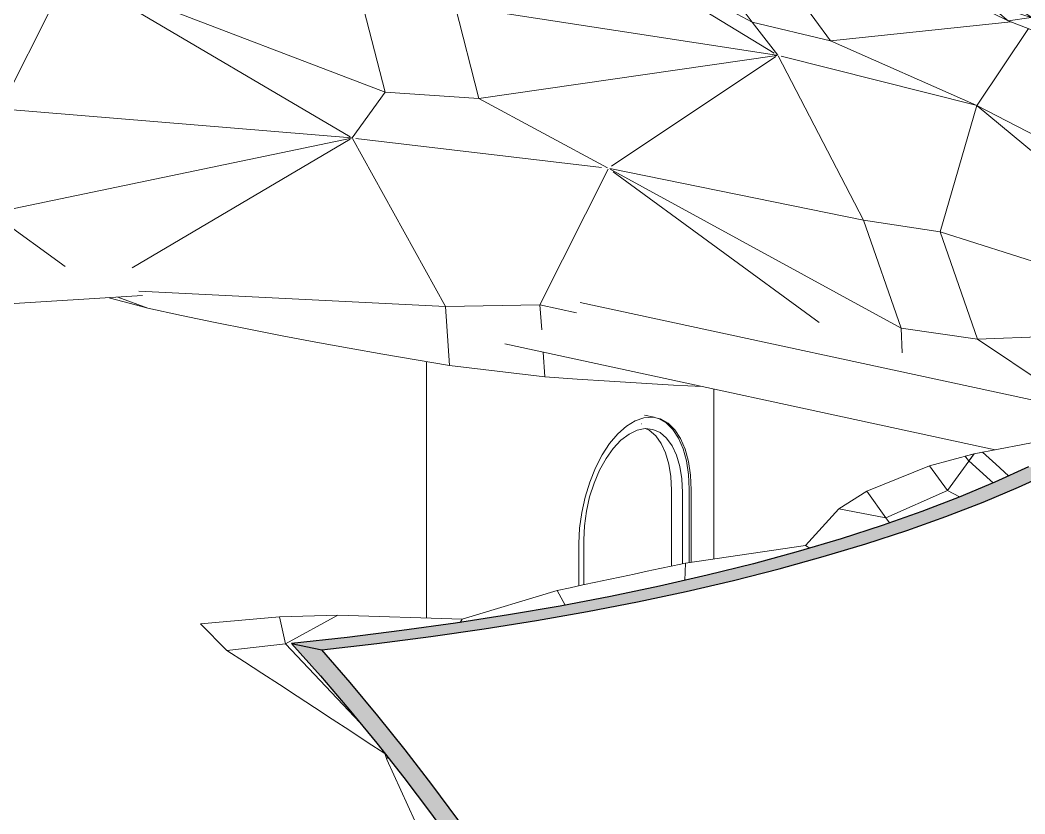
# Model space of a CAD drawing. Header units: millimetres. Extents: x -41144 to 51378, y -11813 to 34443.
# Drawn here: x 11778 to 16746, y 3123 to 7045 of the extents above; entities that cross this region are included whole.
import ezdxf

# ---------------------------------------------------------------- set-up
doc = ezdxf.new("R2010")
doc.units = ezdxf.units.MM
for name, color, linetype, lineweight in [('A-DOOR', 31, 'Continuous', 9), ('A-DOOR-FRAM', 31, 'Continuous', 9), ('A-FLOR', 192, 'Continuous', 9), ('A-GLAZ-CURT', 52, 'Continuous', 9), ('A-WALL', 113, 'Continuous', 9), ('A-WALL-PATT', 111, 'Continuous', 25), ('I-WALL', 2, 'Continuous', 9)]:
    doc.layers.add(name, color=color, linetype=linetype, lineweight=lineweight)

# ---------------------------------------------------------------- blocks, each defined once
blk = doc.blocks.new('Arch - 750 x 2100 mm-239390-3D Section 2')
at = {"layer": 'A-DOOR'}
blk.add_line((14850, 5050.5), (14848.7, 5050.7), dxfattribs=at)
at = {"layer": 'A-DOOR-FRAM'}
for p, q in [((14913.5, 5082.9), (14865.5, 5093.2)), ((14999.3, 4347.6), (14999.3, 4722.6)), ((15086.7, 4365), (15086.7, 4727)), ((15053.3, 4711.1), (15053.3, 4359.1)), ((14564.5, 4476.8), (14564.5, 4255))]:
    blk.add_line(p, q, dxfattribs=at)
for points in [[(15086.7, 4727, 0), (15083.3, 4799.5, 0), (15073.1, 4866.9, 0), (15056.4, 4927.6, 0), (15033.6, 4980.1, 0), (15005.3, 5023, 0), (14972.2, 5055.4, 0), (14935, 5076.4, 0)], [(14564.5, 4476.8, 0), (14567.8, 4547.1, 0), (14577.7, 4618.5, 0), (14593.9, 4689.4, 0), (14616, 4757.6, 0), (14643.4, 4821.3, 0), (14675.2, 4878.9, 0), (14710.7, 4928.7, 0), (14748.9, 4969.3, 0), (14788.7, 4999.7, 0), (14829.1, 5019.1, 0), (14868.9, 5026.8, 0), (14907.1, 5022.7, 0), (14942.6, 5007, 0), (14974.5, 4980, 0), (15001.8, 4942.4, 0), (15023.9, 4895.4, 0), (15040.1, 4840.1, 0), (15050, 4778.1, 0), (15053.3, 4711.1, 0)], [(14999.3, 4722.6, 0), (14996, 4789.6, 0), (14986.1, 4851.6, 0), (14969.8, 4906.9, 0), (14947.8, 4954, 0), (14920.4, 4991.5, 0), (14888.6, 5018.5, 0), (14870.7, 5028.1, 0)]]:
    blk.add_polyline3d(points, dxfattribs=at)
blk = doc.blocks.new('tarh gonbad - tarh gonbad-V20-3D Section 2')
at = {"layer": 'A-GLAZ-CURT'}
for p, q in [((9423.4, 6525.1), (10750.8, 7290.1)), ((11176.2, 6572.1), (10770.7, 7296.9)), ((10770.7, 7296.9), (11176.2, 6572.1)), ((10791.9, 7300.2), (12010.1, 7284.9)), ((11680.8, 6607.2), (12021.5, 7283.4)), ((12021.5, 7283.4), (11680.8, 6607.2)), ((12029, 7280.7), (13409.8, 6468.5)), ((11176.2, 6572.1), (9410.6, 6513.4)), ((11176.2, 6572.1), (9410.6, 6513.4)), ((11176.2, 6572.1), (11132.2, 6053.5)), ((11132.2, 6053.5), (11176.2, 6572.1)), ((11680.8, 6607.2), (11176.2, 6572.1)), ((11680.8, 6607.2), (11176.2, 6572.1)), ((11680.8, 6607.2), (11637, 6091.5)), ((11637, 6091.5), (11680.8, 6607.2)), ((13415.7, 6463), (11680.8, 6607.2)), ((13415.7, 6463), (11680.8, 6607.2)), ((9410.4, 6511.1), (11132.2, 6053.5)), ((9410.4, 6511.1), (11132.2, 6053.5)), ((10345.9, 5956.9), (9419.7, 6503.1)), ((13415.8, 6461.8), (11637, 6091.5)), ((11637, 6091.5), (13415.8, 6461.8)), ((12331.6, 5820.4), (13409.8, 6456.7)), ((11132.2, 6053.5), (11637, 6091.5)), ((11132.2, 6053.5), (11637, 6091.5)), ((11637, 6091.5), (12000.5, 5827.3)), ((11637, 6091.5), (12000.5, 5827.3)), ((10953.2, 5913), (11132.2, 6053.5)), ((11132.2, 6053.5), (10953.2, 5913))]:
    blk.add_line(p, q, dxfattribs=at)
blk = doc.blocks.new('tarh gonbad - tarh gonbad-V21-3D Section 2')
at = {"layer": 'A-GLAZ-CURT'}
for p, q in [((12028.7, 7288.2), (13043.8, 7841.4)), ((13464.6, 7149.5), (13058.5, 7845.9)), ((13058.5, 7845.9), (13464.6, 7149.5)), ((13085.4, 7845.2), (14115.5, 7723.6)), ((13928.9, 7115.1), (14127.3, 7720.7)), ((14127.3, 7720.7), (13928.9, 7115.1)), ((14136.3, 7717), (15506.4, 6881.9)), ((13464.6, 7149.5), (12024.3, 7284.5)), ((13464.6, 7149.5), (12024.3, 7284.5)), ((12024.5, 7283.8), (13582.6, 6689.7)), ((12024.5, 7283.8), (13582.6, 6689.7)), ((13409.8, 6468.5), (12029, 7280.7)), ((13928.9, 7115.1), (13464.6, 7149.5)), ((13464.6, 7149.5), (13582.6, 6689.7)), ((13928.9, 7115.1), (13464.6, 7149.5)), ((13582.6, 6689.7), (13464.6, 7149.5)), ((15518.6, 6872), (13928.9, 7115.1)), ((13928.9, 7115.1), (14046.3, 6657.4)), ((15518.6, 6872), (13928.9, 7115.1)), ((14046.3, 6657.4), (13928.9, 7115.1)), ((15519.2, 6870.5), (14046.3, 6657.4)), ((14046.3, 6657.4), (15519.2, 6870.5)), ((14702.1, 6322.7), (15515.1, 6865.3)), ((13419.9, 6462.7), (13582.6, 6689.7)), ((13582.6, 6689.7), (13419.9, 6462.7)), ((13582.6, 6689.7), (14046.3, 6657.4)), ((13582.6, 6689.7), (14046.3, 6657.4)), ((14046.3, 6657.4), (14682.8, 6315.5)), ((14046.3, 6657.4), (14682.8, 6315.5)), ((14652.7, 6317.1), (13437, 6460.6))]:
    blk.add_line(p, q, dxfattribs=at)
blk = doc.blocks.new('tarh gonbad - tarh gonbad-V24-3D Section 2')
at = {"layer": 'A-GLAZ-CURT'}
for p, q in [((14702.1, 6322.7), (15515.1, 6865.3)), ((15948.5, 6056.3), (15525.6, 6868)), ((15525.6, 6868), (15948.5, 6056.3)), ((15540.8, 6867), (16503.5, 6624)), ((16327.5, 5999.5), (16509.1, 6622.6)), ((16509.1, 6622.6), (16327.5, 5999.5)), ((15948.5, 6056.3), (14694.3, 6311.6)), ((15948.5, 6056.3), (14694.3, 6311.6)), ((14695.4, 6308.7), (16133.8, 5523)), ((14695.4, 6308.7), (16133.8, 5523)), ((15728.9, 5550.4), (14710.4, 6296.2)), ((16327.5, 5999.5), (15948.5, 6056.3)), ((15948.5, 6056.3), (16133.8, 5523)), ((16327.5, 5999.5), (15948.5, 6056.3)), ((16133.8, 5523), (15948.5, 6056.3)), ((17660.1, 5575.1), (16327.5, 5999.5)), ((16327.5, 5999.5), (16511.7, 5469.2)), ((17660.1, 5575.1), (16327.5, 5999.5)), ((16511.7, 5469.2), (16327.5, 5999.5)), ((16133.8, 5523), (16511.7, 5469.2)), ((16139.6, 5400.5), (16133.8, 5523)), ((16133.8, 5523), (16511.7, 5469.2)), ((16133.8, 5523), (16139.6, 5400.5)), ((17536.6, 5505.4), (16511.7, 5469.2)), ((16511.7, 5469.2), (17536.6, 5505.4)), ((16511.7, 5469.2), (16886.3, 5218.1)), ((16511.7, 5469.2), (16886.3, 5218.1))]:
    blk.add_line(p, q, dxfattribs=at)
blk = doc.blocks.new('tarh gonbad - tarh gonbad-V25-3D Section 2')
at = {"layer": 'A-GLAZ-CURT'}
for p, q in [((14130.9, 7724.4), (14436, 7943)), ((14875.6, 7789.2), (14436, 7943)), ((15091.1, 7451.6), (14875.6, 7789.2)), ((14875.6, 7789.2), (15091.1, 7451.6)), ((15091.1, 7451.6), (14129.6, 7721.6)), ((15091.1, 7451.6), (14129.6, 7721.6)), ((14130.2, 7720.8), (15397, 7034.3)), ((14130.2, 7720.8), (15397, 7034.3)), ((15506.4, 6881.9), (14136.3, 7717)), ((15479.5, 7358.4), (15472.7, 7637.8)), ((16039.8, 7538.3), (15472.7, 7637.8)), ((15472.7, 7637.8), (15479.5, 7358.4)), ((16039.8, 7538.3), (16776.3, 7061.1)), ((15479.5, 7358.4), (15091.1, 7451.6)), ((15091.1, 7451.6), (15397, 7034.3)), ((15479.5, 7358.4), (15091.1, 7451.6)), ((15397, 7034.3), (15091.1, 7451.6)), ((16514.3, 7115.1), (15479.5, 7358.4)), ((15479.5, 7358.4), (15784.8, 6941.9)), ((16514.3, 7115.1), (15479.5, 7358.4)), ((15784.8, 6941.9), (15479.5, 7358.4)), ((15397, 7034.3), (15784.8, 6941.9)), ((15523.9, 6871.2), (15397, 7034.3)), ((15397, 7034.3), (15784.8, 6941.9)), ((15397, 7034.3), (15523.9, 6871.2)), ((16678, 7036.8), (15784.8, 6941.9)), ((15784.8, 6941.9), (16678, 7036.8)), ((16510.4, 6624.5), (16764.1, 7003.4)), ((15784.8, 6941.9), (16509.1, 6622.6)), ((15784.8, 6941.9), (16509.1, 6622.6)), ((16503.5, 6624), (15540.8, 6867))]:
    blk.add_line(p, q, dxfattribs=at)
blk.add_polyline3d([(15472.7, 7637.8, 0), (15413, 7653, 0), (15353.3, 7668.1, 0), (15293.6, 7683.2, 0), (15233.9, 7698.4, 0), (15174.1, 7713.5, 0), (15114.4, 7728.6, 0), (15054.7, 7743.8, 0), (14995, 7758.9, 0), (14935.3, 7774, 0), (14875.6, 7789.2, 0)], dxfattribs=at)
blk = doc.blocks.new('tarh gonbad - tarh gonbad-V26-3D Section 2')
at = {"layer": 'A-GLAZ-CURT'}
for p, q in [((16510.4, 6624.5), (16764.1, 7003.4)), ((17201.9, 6265.3), (16832.3, 6976.9)), ((16832.3, 6976.9), (17201.9, 6265.3)), ((17434.4, 6740), (17858.5, 6329.8)), ((17201.9, 6265.3), (16509.1, 6622.6)), ((17201.9, 6265.3), (16509.1, 6622.6)), ((16510.4, 6621.6), (17551.2, 5756.9)), ((16510.4, 6621.6), (17551.2, 5756.9)), ((17464, 6155.4), (17440.1, 6557.3)), ((17440.1, 6557.3), (17464, 6155.4)), ((17464, 6155.4), (17201.9, 6265.3)), ((17201.9, 6265.3), (17551.2, 5756.9)), ((17464, 6155.4), (17201.9, 6265.3)), ((17551.2, 5756.9), (17201.9, 6265.3)), ((17552.8, 6113.6), (17464, 6155.4)), ((17464, 6155.4), (17521.2, 6072.2)), ((17552.8, 6113.6), (17464, 6155.4)), ((17521.2, 6072.2), (17464, 6155.4)), ((17551.2, 5756.9), (17597.6, 5737.8)), ((17727, 5612.9), (17551.2, 5756.9)), ((17551.2, 5756.9), (17597.6, 5737.8)), ((17551.2, 5756.9), (17727, 5612.9))]:
    blk.add_line(p, q, dxfattribs=at)
blk = doc.blocks.new('tarh gonbad - tarh gonbad-V27-3D Section 2')
at = {"layer": 'A-GLAZ-CURT'}
for p, q in [((16776.3, 7061.1), (16039.8, 7538.3)), ((16173.2, 7345.5), (16039.8, 7538.3)), ((16173.2, 7345.5), (16379.7, 7180.6)), ((16173.2, 7345.5), (16282.6, 7259.9)), ((16173.2, 7345.5), (16379.7, 7180.6)), ((16282.6, 7259.9), (16379.7, 7180.6)), ((16282.6, 7259.9), (16560.5, 7126.8)), ((16379.7, 7180.6), (16282.6, 7259.9)), ((16379.7, 7180.6), (16664.1, 7042.2)), ((16379.7, 7180.6), (16664.1, 7042.2)), ((16560.5, 7126.8), (16777.5, 7057.7)), ((16560.5, 7126.8), (16664.1, 7042.2)), ((16664.1, 7042.2), (16560.5, 7126.8)), ((16777.5, 7057.7), (16664.1, 7042.2)), ((16664.1, 7042.2), (16777.5, 7057.7)), ((16777.5, 7057.7), (17265.4, 6951.2)), ((16664.1, 7042.2), (17323.7, 6786.2)), ((16664.1, 7042.2), (17323.7, 6786.2)), ((17426.9, 6747.9), (17265.4, 6951.2))]:
    blk.add_line(p, q, dxfattribs=at)
blk = doc.blocks.new('tarh gonbad - tarh gonbad-V32-3D Section 2')
at = {"layer": 'A-GLAZ-CURT'}
for p, q in [((13591.5, 3392.2), (13595.1, 3404.5)), ((13595.1, 3404.5), (13591.5, 3392.2)), ((13978.4, 2548), (13591.5, 3392.2)), ((13978.4, 2548), (14218.8, 2539.1)), ((13978.4, 2548), (14218.8, 2539.1)), ((13978.4, 2548), (14254.1, 2177.7)), ((14404.5, 2245.8), (14254.1, 2177.7)), ((14404.5, 2245.8), (14254.1, 2177.7)), ((14561.6, 1916.1), (14254.1, 2177.7)), ((14561.6, 1916.1), (14582.3, 1944.9))]:
    blk.add_line(p, q, dxfattribs=at)
blk.add_polyline3d([(13591.5, 3392.2, 0), (13586.2, 3406.8, 0), (13580.9, 3421.5, 0)], dxfattribs=at)
blk = doc.blocks.new('tarh gonbad - tarh gonbad-V33-3D Section 2')
at = {"layer": 'A-GLAZ-CURT'}
for p, q in [((15068.1, 4362.3), (15660.9, 4448.6)), ((15682.4, 4436.8), (15660.9, 4448.6)), ((15065.4, 4277), (15068.1, 4362.3)), ((15068.1, 4362.3), (15065.4, 4277)), ((13963, 4085.4), (14434, 4227.3)), ((14473.2, 4154.9), (14434, 4227.3)), ((14434, 4227.3), (14473.2, 4154.9)), ((13963, 4085.4), (13954.1, 4069))]:
    blk.add_line(p, q, dxfattribs=at)
blk.add_polyline3d([(14434, 4227.3, 0), (14497.4, 4240.8, 0), (14560.8, 4254.3, 0), (14624.2, 4267.8, 0), (14687.6, 4281.3, 0), (14751, 4294.8, 0), (14814.5, 4308.3, 0), (14877.9, 4321.8, 0), (14941.3, 4335.3, 0), (15004.7, 4348.8, 0), (15068.1, 4362.3, 0)], dxfattribs=at)
blk = doc.blocks.new('tarh gonbad - tarh gonbad-V34-3D Section 2')
at = {"layer": 'A-GLAZ-CURT'}
for p, q in [((13060.9, 4097.5), (12669.4, 4062.1)), ((13349, 4104.3), (13060.9, 4097.5)), ((13060.9, 4097.5), (13089.2, 3962.9)), ((13089.2, 3962.9), (13060.9, 4097.5)), ((13349, 4104.3), (13089.2, 3962.9)), ((13349, 4104.3), (13089.2, 3962.9)), ((13349, 4104.3), (13963, 4085.4)), ((13954.1, 4069), (13963, 4085.4)), ((12669.4, 4062.1), (12800.1, 3931.2)), ((13089.2, 3962.9), (12800.1, 3931.2)), ((13089.2, 3962.9), (12800.1, 3931.2)), ((13458.9, 3572.9), (13089.2, 3962.9)), ((13089.2, 3962.9), (13458.9, 3572.9))]:
    blk.add_line(p, q, dxfattribs=at)
blk.add_polyline3d([(13580.9, 3421.5, 0), (13494.1, 3478.3, 0), (13407.5, 3535, 0), (13320.7, 3591.8, 0), (13234, 3648.5, 0), (13147.2, 3705.2, 0), (13060.5, 3761.8, 0), (12973.6, 3818.5, 0), (12886.8, 3874.9, 0), (12800.1, 3931.2, 0)], dxfattribs=at)

msp = doc.modelspace()

# ---------------------------------------------------------------- hatches: boundary and pattern name
at = {"layer": 'A-WALL-PATT', "lineweight": 9}
h = msp.add_hatch(color=256, dxfattribs=at)
h.paths.add_polyline_path([(13268.9, 3933.9), (13541.3, 3964.7), (13809.4, 3999.1), (14072.9, 4037), (14331.2, 4078.4), (14595.9, 4125.5), (14830.7, 4171.2), (15127.3, 4235.6), (15304.5, 4277), (15530.7, 4334.5), (15749.3, 4394.9), (15986, 4466.7), (16162.1, 4524.2), (16369.8, 4598.4), (16540, 4664), (16715.1, 4737.6), (16880.5, 4813.4), (16763.6, 4838.4), (16597.4, 4762.3), (16415.4, 4686.3), (16235.7, 4617.3), (16040.7, 4548.6), (15836.8, 4482.7), (15624.3, 4419.5), (15403.7, 4359.3), (15127.3, 4291.1), (14939.5, 4248.1), (14696.7, 4197.4), (14447.5, 4150), (14192.2, 4106), (13931.3, 4065.5), (13665.2, 4028.6), (13394.5, 3995.4), (13119.7, 3965.8)], flags=0)
h.paths.add_polyline_path([(4278.7, 5856.7), (4258.7, 5949.2), (4251.1, 6042), (4255.7, 6134.8), (4272.7, 6227.5), (4301.9, 6319.8), (4343.3, 6411.7), (4396.9, 6502.9), (4462.5, 6593.3), (4540, 6682.7), (4629.3, 6771), (4730.3, 6858), (4842.6, 6943.6), (4966.3, 7027.5), (5100.9, 7109.7), (5265.1, 7199.5), (5402.2, 7268.3), (5285.3, 7293.3), (5129.8, 7215.3), (4984.6, 7135.4), (4849.8, 7053.6), (4716.3, 6963), (4612.6, 6885.1), (4510.5, 6798.6), (4419.7, 6710.8), (4340.4, 6621.9), (4272.6, 6532), (4216.5, 6441.3), (4172.2, 6349.9), (4138.8, 6253.6), (4119.2, 6165.8), (4110.7, 6073.4), (4114.1, 5980.9), (4129.4, 5888.6)], flags=0)
at = {"layer": 'A-WALL-PATT'}
h = msp.add_hatch(color=256, dxfattribs=at)
h.paths.add_polyline_path([(15488.7, 223.6), (15410.1, 427.1), (15327.8, 629.4), (15241.9, 830.4), (15127.3, 1082.9), (15059.2, 1227.6), (14962.6, 1423.7), (14862.4, 1618), (14758.9, 1810.4), (14652, 2000.8), (14514.4, 2233.8), (14428.2, 2375.1), (14311.4, 2558.8), (14191.5, 2740.2), (14051.3, 2943.1), (13942.5, 3095.2), (13813.5, 3268.8), (13681.6, 3439.5), (13509, 3652.5), (13409.2, 3772.1), (13268.9, 3933.9), (13119.7, 3965.8), (13262.9, 3804.8), (13409.8, 3632.5), (13541, 3473), (13675.7, 3302.5), (13839.2, 3085.7), (13943, 2943.1), (14061.9, 2773.8), (14184.4, 2592.2), (14303.7, 2408), (14419.6, 2221.4), (14552.4, 1997.3), (14641.5, 1841.4), (14747.3, 1648.1), (14849.6, 1452.9), (14948.3, 1255.7), (15043.4, 1056.8), (15152.8, 815), (15222.6, 654), (15306.6, 450.3), (15386.8, 245.3)], flags=0)
h.paths.add_polyline_path([(2011.5, 3105.9), (2091.7, 3276.6), (2175.7, 3444.4), (2263.5, 3609), (2354.9, 3770.5), (2450, 3928.8), (2548.7, 4083.7), (2675.9, 4270), (2756.8, 4383.2), (2866, 4527.6), (2978.7, 4668.3), (3121.1, 4834.9), (3213.9, 4938.5), (3340.1, 5071.3), (3462.1, 5193), (3590.8, 5314.1), (3722.6, 5431.2), (3857.6, 5544.2), (3995, 5652.6), (4135.5, 5756.9), (4278.7, 5856.7), (4129.4, 5888.6), (3963.9, 5767.4), (3851.6, 5680.8), (3686.3, 5544.2), (3584.8, 5456.4), (3455.8, 5338.1), (3329.8, 5215.7), (3190, 5071.3), (3086.9, 4959.5), (2970.2, 4825.6), (2856.6, 4688.1), (2746.4, 4547), (2639.5, 4402.4), (2535.9, 4254.3), (2435.8, 4102.8), (2339.1, 3948), (2246, 3790.1), (2156.5, 3628.9), (2070.5, 3464.8), (1988.3, 3297.7), (1909.7, 3127.7)], flags=0)

# ---------------------------------------------------------------- linework, layer by layer
at = {"layer": 'A-FLOR'}
for p, q in [((12382.5, 5684.5), (6368.8, 5308.2)), ((14546.8, 5649.2), (17085.3, 5102.3)), ((16599.8, 4922.7), (14175.3, 5445))]:
    msp.add_line(p, q, dxfattribs=at)
at = {"layer": 'A-GLAZ-CURT'}
for p, q in [((13421.2, 6460.2), (13881.2, 5630.9)), ((13881.2, 5630.9), (13421.2, 6460.2)), ((13437, 6460.6), (14652.7, 6317.1)), ((12331.6, 5820.4), (13409.8, 6456.7)), ((14685.1, 6308), (14348.1, 5639)), ((14348.1, 5639), (14685.1, 6308)), ((14710.4, 6296.2), (15728.9, 5550.4)), ((12223.5, 5671.5), (12219.2, 5674.2)), ((12260.3, 5676.8), (12409.7, 5622.2)), ((12260.3, 5676.8), (12409.7, 5622.2)), ((13881.2, 5630.9), (12364.4, 5705.3)), ((13881.2, 5630.9), (12364.4, 5705.3)), ((14348.1, 5639), (13881.2, 5630.9)), ((14348.1, 5639), (13881.2, 5630.9)), ((13901.4, 5338.9), (13881.2, 5630.9)), ((13881.2, 5630.9), (13901.4, 5338.9)), ((14356.8, 5514.3), (14348.1, 5639)), ((14528.3, 5599.5), (14348.1, 5639)), ((14528.3, 5599.5), (14348.1, 5639)), ((14348.1, 5639), (14356.8, 5514.3)), ((14372.8, 5283.1), (14364.4, 5404.3)), ((14364.4, 5404.3), (14372.8, 5283.1)), ((16494.9, 4902.9), (17026.5, 5003.1)), ((16494.9, 4902.9), (16274.5, 4843.2)), ((16494.9, 4902.9), (16362.8, 4720.8)), ((16494.9, 4902.9), (16362.8, 4720.8)), ((16494.9, 4902.9), (16450.3, 4890.8)), ((16494.9, 4902.9), (16469.3, 4867.5)), ((16494.9, 4902.9), (16469.3, 4867.5)), ((16494.9, 4902.9), (16537.1, 4910.9)), ((16274.5, 4843.2), (15964.9, 4717.5)), ((16362.8, 4720.8), (16274.5, 4843.2)), ((16274.5, 4843.2), (16362.8, 4720.8)), ((16362.8, 4720.8), (16059.2, 4586.7)), ((16362.8, 4720.8), (16059.2, 4586.7)), ((16362.8, 4720.8), (16422.6, 4689.1)), ((16422.6, 4689.1), (16362.8, 4720.8)), ((15964.9, 4717.5), (15826.7, 4630)), ((16059.2, 4586.7), (15964.9, 4717.5)), ((15964.9, 4717.5), (16059.2, 4586.7)), ((15826.7, 4630), (15660.9, 4448.6)), ((16059.2, 4586.7), (15826.7, 4630)), ((15826.7, 4630), (16059.2, 4586.7)), ((16059.2, 4586.7), (16076, 4561.1)), ((16059.2, 4586.7), (16076, 4561.1)), ((15682.4, 4436.8), (15660.9, 4448.6))]:
    msp.add_line(p, q, dxfattribs=at)
for points in [[(12409.7, 5622.2, 0), (12347.6, 5638.5, 0), (12285.6, 5654.9, 0), (12223.5, 5671.5, 0)], [(12409.7, 5622.2, 0), (12575.9, 5586.4, 0), (12742.1, 5551.7, 0), (12908.1, 5518.1, 0), (13074, 5485.6, 0), (13239.8, 5454.1, 0), (13405.5, 5423.7, 0), (13570.9, 5394.4, 0), (13736.2, 5366.1, 0), (13901.4, 5338.9, 0)], [(13901.4, 5338.9, 0), (14137.3, 5309.9, 0), (14372.8, 5283.1, 0)], [(14372.8, 5283.1, 0), (14532.1, 5271.4, 0), (14691.3, 5260.7, 0), (14850.2, 5250.9, 0), (15008.9, 5242, 0), (15150.6, 5234.9, 0)], [(16469.3, 4867.5, 0), (16459.8, 4879.2, 0), (16450.3, 4890.8, 0)], [(16665.6, 4793.5, 0), (16602.2, 4851.5, 0), (16537.1, 4910.9, 0)], [(16469.3, 4867.5, 0), (16521.9, 4819.4, 0), (16574.5, 4771.3, 0), (16588.5, 4758.6, 0)]]:
    msp.add_polyline3d(points, dxfattribs=at)
at = {"layer": 'A-WALL', "lineweight": 25}
msp.add_line((13119.7, 3965.8), (13268.9, 3933.9), dxfattribs=at)
for points in [[(16763.6, 4838.4, 0), (16597.4, 4762.3, 0), (16421.4, 4688.6, 0), (16235.7, 4617.3, 0), (16040.7, 4548.6, 0), (15836.8, 4482.7, 0), (15624.3, 4419.5, 0), (15403.7, 4359.3, 0), (15175.3, 4302.1, 0), (14939.5, 4248.1, 0), (14696.7, 4197.4, 0), (14447.5, 4150, 0), (14192.2, 4106, 0), (13931.3, 4065.5, 0), (13665.2, 4028.6, 0), (13394.5, 3995.4, 0), (13119.7, 3965.8, 0)], [(13268.9, 3933.9, 0), (13541.3, 3964.7, 0), (13809.4, 3999.1, 0), (14072.9, 4037, 0), (14331.2, 4078.4, 0), (14584, 4123.1, 0), (14830.7, 4171.2, 0), (15071, 4222.5, 0), (15304.5, 4277, 0), (15530.7, 4334.5, 0), (15749.3, 4394.9, 0), (15959.9, 4458.2, 0), (16162.1, 4524.2, 0), (16355.6, 4592.9, 0), (16540, 4664, 0), (16715.1, 4737.6, 0), (16880.5, 4813.4, 0)], [(13119.7, 3965.8, 0), (13262.9, 3804.8, 0), (13403.3, 3640.4, 0), (13541, 3473, 0), (13675.7, 3302.5, 0), (13807.5, 3129.1, 0), (13936.3, 2952.8, 0), (14061.9, 2773.8, 0), (14184.4, 2592.2, 0), (14303.7, 2408, 0), (14419.6, 2221.4, 0), (14532.3, 2032.5, 0), (14641.5, 1841.4, 0), (14747.3, 1648.1, 0), (14849.6, 1452.9, 0), (14948.3, 1255.7, 0), (15043.4, 1056.8, 0), (15134.9, 856.2, 0), (15222.6, 654, 0), (15306.6, 450.3, 0), (15386.8, 245.3, 0)], [(15488.7, 223.6, 0), (15410.1, 427.1, 0), (15327.8, 629.4, 0), (15241.9, 830.4, 0), (15152.3, 1029.8, 0), (15059.2, 1227.6, 0), (14962.6, 1423.7, 0), (14862.4, 1618, 0), (14758.9, 1810.4, 0), (14652, 2000.8, 0), (14541.7, 2189, 0), (14428.2, 2375.1, 0), (14311.4, 2558.8, 0), (14191.5, 2740.2, 0), (14068.5, 2919, 0), (13942.5, 3095.2, 0), (13813.5, 3268.8, 0), (13681.6, 3439.5, 0), (13546.8, 3607.3, 0), (13409.2, 3772.1, 0), (13268.9, 3933.9, 0)]]:
    msp.add_polyline3d(points, dxfattribs=at)
at = {"layer": 'I-WALL'}
for p, q in [((13786.8, 5357.8), (13786.8, 4090.8)), ((15207.8, 4382.6), (15207.8, 5222.6)), ((15096.7, 4724.9), (15096.7, 4366.4)), ((14541.1, 4250.1), (14541.1, 4458.7))]:
    msp.add_line(p, q, dxfattribs=at)
msp.add_polyline3d([(14541.1, 4458.7, 0), (14544.5, 4534.5, 0), (14554.7, 4611.6, 0), (14571.4, 4688.3, 0), (14594.2, 4762.6, 0), (14622.5, 4832.7, 0), (14655.6, 4896.8, 0), (14692.8, 4953.5, 0), (14733.1, 5001.2, 0), (14775.4, 5038.9, 0), (14818.9, 5065.5, 0), (14862.3, 5080.5, 0), (14904.7, 5083.5, 0), (14945, 5074.3, 0), (14982.2, 5053.3, 0), (15015.3, 5020.9, 0), (15043.6, 4977.9, 0), (15066.4, 4925.5, 0), (15083.1, 4864.8, 0), (15093.2, 4797.4, 0), (15096.7, 4724.9, 0)], dxfattribs=at)

# ---------------------------------------------------------------- block references
at = {"layer": 'A-DOOR'}
msp.add_blockref('Arch - 750 x 2100 mm-239390-3D Section 2', (0, 0), dxfattribs=at)
at = {"layer": 'A-GLAZ-CURT'}
for name in ['tarh gonbad - tarh gonbad-V25-3D Section 2', 'tarh gonbad - tarh gonbad-V21-3D Section 2', 'tarh gonbad - tarh gonbad-V27-3D Section 2', 'tarh gonbad - tarh gonbad-V20-3D Section 2', 'tarh gonbad - tarh gonbad-V26-3D Section 2', 'tarh gonbad - tarh gonbad-V24-3D Section 2', 'tarh gonbad - tarh gonbad-V33-3D Section 2', 'tarh gonbad - tarh gonbad-V34-3D Section 2', 'tarh gonbad - tarh gonbad-V32-3D Section 2']:
    msp.add_blockref(name, (0, 0), dxfattribs=at)

doc.saveas('drawing.dxf')
